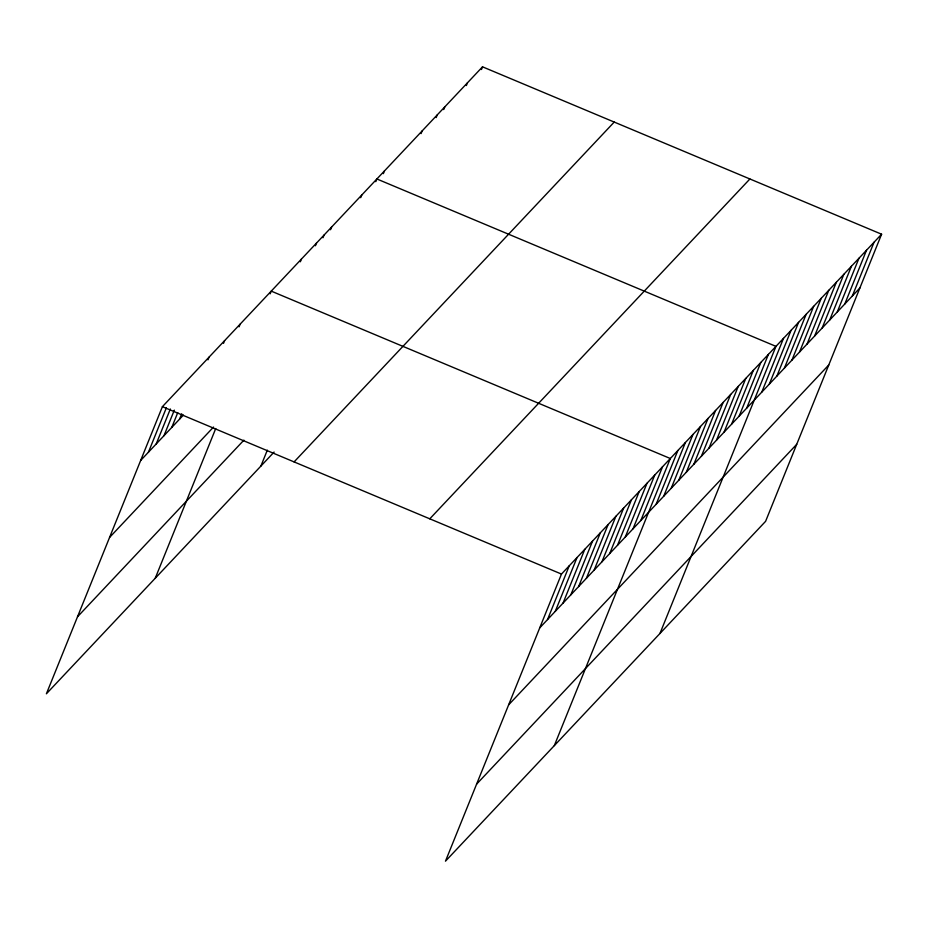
<?xml version="1.0" encoding="UTF-8"?>
<svg xmlns="http://www.w3.org/2000/svg" width="928" height="928" viewBox="0 0 928 928"><rect width="100%" height="100%" fill="white"/><g stroke="black" fill="none" stroke-linecap="round" stroke-linejoin="round"><path stroke-width="1.39" d="M881.6 234.216L561.475 574.061L445.475 861.172L765.6 521.327L881.6 234.216L482.525 66.828L162.4 406.673L46.4 693.784L274.096 452.064M148.445 452.191L166.367 407.833M156.217 443.944L170.346 408.981M164.001 435.684L174.313 410.141M171.773 427.437L177.747 412.647M179.545 419.178L181.714 413.807M207.965 359.844L209.044 357.152M223.509 343.337L224.599 340.646M239.064 326.83L240.143 324.139M155.243 578.237L215.737 428.516M270.152 293.816L271.243 291.125L670.318 458.513L554.318 745.625M300.336 261.777L301.426 259.086M315.439 245.746L316.518 243.066M322.979 237.742L324.069 235.051M330.53 229.726L331.609 227.047M360.714 197.687L361.792 194.996M260.884 466.088L267.322 450.161M375.805 181.668L376.884 178.976L775.959 346.364L659.959 633.476M383.345 173.652L384.436 170.972M421.08 133.609L422.159 130.918M436.172 117.589L437.25 114.898M443.712 109.574L444.802 106.882M466.355 85.538L467.434 82.847M481.446 69.519L482.525 66.828M547.52 619.579L569.247 565.802M555.292 611.332L577.019 557.554M563.064 603.072L584.791 549.295M570.836 594.825L592.563 541.047M578.62 586.566L600.346 532.788M586.392 578.318L608.118 524.54M594.164 570.059L615.89 516.281M601.936 561.811L623.662 508.034M609.719 553.552L631.446 499.774M617.491 545.304L639.218 491.527M625.263 537.045L646.99 483.279M633.035 528.798L654.762 475.02M640.807 520.538L662.534 466.772M656.131 504.275L677.858 450.509M663.682 496.271L685.409 442.494M671.222 488.256L692.949 434.478M678.774 480.252L700.501 426.474M686.314 472.236L708.041 418.458M693.866 464.22L715.592 410.454M701.406 456.216L723.132 402.439M708.957 448.201L730.684 394.435M716.497 440.197L738.224 386.419M724.049 432.181L745.776 378.404M731.589 424.177L753.316 370.4M739.14 416.162L760.867 362.384M746.68 408.158L768.407 354.38M761.772 392.126L783.499 338.36M769.324 384.122L791.05 330.345M776.864 376.107L798.59 322.341M784.415 368.103L806.142 314.325M791.955 360.087L813.682 306.31M799.507 352.083L821.234 298.306M807.047 344.068L828.774 290.29M814.598 336.064L836.325 282.286M822.138 328.048L843.865 274.27M829.69 320.032L851.417 266.266M837.23 312.028L858.957 258.251M844.782 304.013L866.508 250.247M852.333 296.009L874.048 242.231M140.673 460.45L183.431 415.048M109.562 537.451L213.544 427.054M77.511 616.784L243.89 440.15M294.095 461.912L614.22 122.067M429.78 518.822L749.905 178.976M539.748 627.838L859.873 287.993M508.637 704.839L828.762 364.994M476.574 784.172L796.711 444.326M162.4 406.673L561.475 574.061"/></g></svg>
